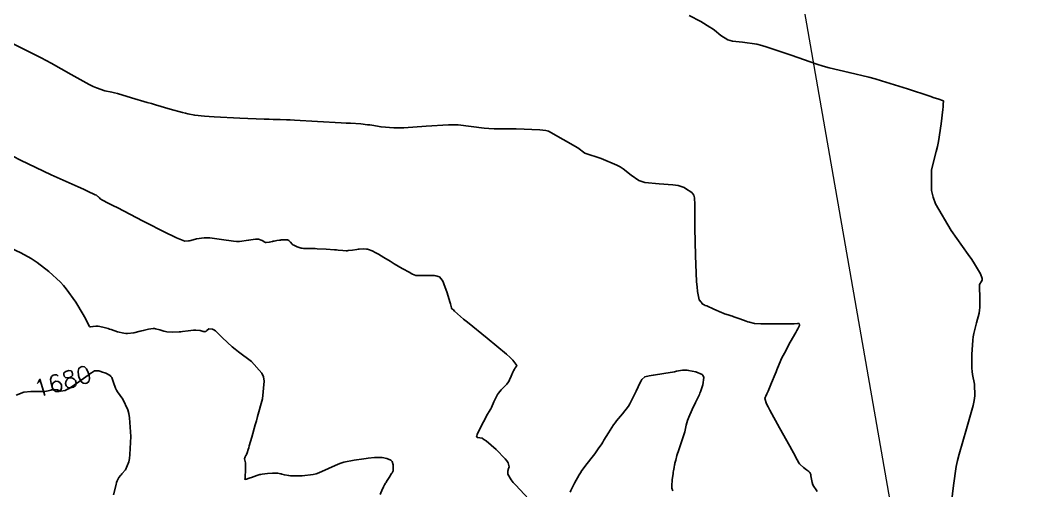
# Model space of a CAD drawing. Header units: metres. Extents: x 837477 to 838477, y 1189014 to 1191014.
# Drawn here: x 837882.6 to 838107.4, y 1190414 to 1190518.6 of the extents above; entities that cross this region are included whole.
import ezdxf

# ---------------------------------------------------------------- set-up
doc = ezdxf.new("R2010")
doc.units = ezdxf.units.M
doc.header["$LTSCALE"] = 0.3
doc.layers.add('COTAS 10', color=1, linetype='Continuous')
doc.layers.add('Linea_Tendencia', color=51, linetype='Continuous', lineweight=20)
doc.styles.get("Standard").update_dxf_attribs({"font": 'simplex.shx'})

msp = doc.modelspace()

# ---------------------------------------------------------------- linework, layer by layer
at = {"layer": 'COTAS 10'}
for points, elevation in [([(838089.602, 1190411.471), (838090.026, 1190415.181), (838090.657, 1190419.401), (838090.947, 1190420.727), (838091.287, 1190422.122), (838092.935, 1190427.728), (838094.409, 1190432.944), (838094.641, 1190434.092), (838094.796, 1190435.112), (838094.717, 1190437.728), (838094.269, 1190439.821), (838094.191, 1190440.511), (838094.133, 1190441.249), (838094.091, 1190444.315), (838094.309, 1190447.447), (838094.415, 1190448.226), (838094.542, 1190448.967), (838095.164, 1190451.328), (838095.729, 1190453.501), (838095.819, 1190454.124), (838095.88, 1190454.757), (838095.862, 1190457.119), (838095.781, 1190459.102), (838095.803, 1190459.495), (838095.845, 1190459.821), (838096.154, 1190460.438), (838096.403, 1190460.816), (838096.406, 1190460.993), (838096.38, 1190461.2), (838096.049, 1190462.206), (838094.734, 1190464.423), (838094.088, 1190465.394), (838093.32, 1190466.52), (838089.527, 1190471.874), (838086.068, 1190477.807), (838085.51, 1190479.297), (838085.124, 1190480.722), (838085.175, 1190485.315), (838086.216, 1190489.425), (838086.455, 1190490.545), (838086.672, 1190491.656), (838087.278, 1190495.602), (838087.64, 1190498.747), (838087.704, 1190499.354), (838087.752, 1190499.846), (838087.795, 1190500.666), (838086.536, 1190501.124), (838085.762, 1190501.386), (838084.805, 1190501.707), (838079.817, 1190503.358), (838074.057, 1190505.149), (838072.614, 1190505.558), (838071.237, 1190505.93), (838066.812, 1190506.959), (838062.415, 1190508.033), (838061.056, 1190508.432), (838059.635, 1190508.875), (838053.992, 1190510.844), (838048.65, 1190512.656), (838047.419, 1190513), (838046.296, 1190513.276), (838043.137, 1190513.704), (838040.91, 1190513.923), (838040.374, 1190514.067), (838039.874, 1190514.248), (838038.36, 1190515.201), (838036.89, 1190516.409), (838036.417, 1190516.75), (838035.915, 1190517.094), (838033.867, 1190518.36), (838031.292, 1190519.692)], 1720), ([(837881.059, 1190513.356), (837883.748, 1190512.029), (837887.277, 1190510.251), (837888.359, 1190509.677), (837889.487, 1190509.067), (837893.938, 1190506.567), (837897.969, 1190504.345), (837898.831, 1190503.911), (837899.584, 1190503.556), (837901.387, 1190502.925), (837902.96, 1190502.617), (837903.569, 1190502.465), (837904.251, 1190502.283), (837907.34, 1190501.387), (837910.837, 1190500.34), (837911.777, 1190500.064), (837912.705, 1190499.794), (837915.953, 1190498.87), (837918.715, 1190498.119), (837919.336, 1190497.958), (837919.894, 1190497.817), (837921.39, 1190497.48), (837923.585, 1190497.26), (837924.585, 1190497.193), (837925.754, 1190497.124), (837931.39, 1190496.852), (837936.867, 1190496.627), (837937.936, 1190496.587), (837938.811, 1190496.557), (837940.355, 1190496.53), (837941.799, 1190496.49), (837942.611, 1190496.451), (837943.602, 1190496.401), (837948.667, 1190496.121), (837953.937, 1190495.814), (837955.056, 1190495.748), (837956.028, 1190495.689), (837958.311, 1190495.541), (837959.805, 1190495.384), (837960.279, 1190495.319), (837960.779, 1190495.246), (837962.805, 1190494.903), (837965.675, 1190494.683), (837966.708, 1190494.687), (837967.843, 1190494.718), (837972.805, 1190495.063), (837977.774, 1190495.377), (837978.915, 1190495.388), (837979.953, 1190495.367), (837982.853, 1190495.015), (837985.746, 1190494.591), (837986.78, 1190494.523), (837987.915, 1190494.476), (837992.853, 1190494.489), (837998.106, 1190494.269), (837999.438, 1190494.076), (838000, 1190493.966), (838006.561, 1190490.246), (838008.064, 1190489.036), (838011.762, 1190487.841), (838015.19, 1190486.396), (838015.951, 1190485.996), (838016.631, 1190485.596), (838018.408, 1190484.152), (838020.114, 1190482.975), (838020.749, 1190482.744), (838021.454, 1190482.553), (838024.586, 1190482.207), (838027.626, 1190482.039), (838028.272, 1190481.961), (838028.833, 1190481.869), (838030.155, 1190481.423), (838030.889, 1190480.926), (838031.08, 1190480.801), (838031.266, 1190480.683), (838031.891, 1190480.306), (838032.353, 1190479.694), (838032.435, 1190479.429), (838032.498, 1190479.121), (838032.562, 1190477.663), (838032.547, 1190474.872), (838032.56, 1190473.725), (838032.58, 1190472.416), (838032.715, 1190466.334), (838032.954, 1190460.472), (838033.039, 1190459.301), (838033.133, 1190458.326), (838033.544, 1190456.438), (838033.927, 1190455.934), (838034.004, 1190455.831), (838034.069, 1190455.745), (838034.195, 1190455.567), (838034.618, 1190455.337), (838034.869, 1190455.218), (838035.178, 1190455.075), (838036.779, 1190454.358), (838038.466, 1190453.634), (838038.831, 1190453.487), (838039.15, 1190453.362), (838039.932, 1190453.103), (838040.629, 1190452.895), (838040.895, 1190452.803), (838041.193, 1190452.696), (838042.533, 1190452.185), (838043.971, 1190451.667), (838044.331, 1190451.555), (838044.674, 1190451.457), (838045.776, 1190451.218), (838047.201, 1190451.108), (838047.748, 1190451.09), (838048.361, 1190451.079), (838051.124, 1190451.088), (838053.714, 1190451.127), (838054.217, 1190451.135), (838054.628, 1190451.142), (838055.339, 1190451.157), (838055.433, 1190451.164), (838055.455, 1190451.165), (838055.475, 1190451.167), (838055.533, 1190451.17), (838055.579, 1190451.172), (838055.605, 1190451.172), (838055.653, 1190451.17), (838055.7, 1190451.154), (838055.712, 1190451.145), (838055.725, 1190451.134), (838055.769, 1190451.077), (838055.807, 1190451.022), (838055.817, 1190451.012), (838055.825, 1190451.003), (838055.852, 1190450.992), (838055.862, 1190450.976), (838055.861, 1190450.964), (838055.857, 1190450.949), (838055.83, 1190450.869), (838055.792, 1190450.766), (838055.783, 1190450.736), (838055.774, 1190450.705), (838055.744, 1190450.592), (838055.423, 1190449.97), (838055.231, 1190449.62), (838054.993, 1190449.192), (838053.759, 1190447.003), (838052.453, 1190444.623), (838052.169, 1190444.075), (838051.92, 1190443.575), (838051.301, 1190442.171), (838050.796, 1190440.862), (838050.618, 1190440.422), (838050.424, 1190439.949), (838049.585, 1190437.96), (838048.815, 1190436.164), (838048.665, 1190435.813), (838048.542, 1190435.524), (838048.324, 1190435.005), (838048.263, 1190434.861), (838048.239, 1190434.809), (838048.212, 1190434.751), (838048.087, 1190434.496), (838048.504, 1190433.317), (838048.818, 1190432.676), (838049.218, 1190431.9), (838051.382, 1190427.96), (838053.635, 1190423.939), (838054.091, 1190423.111), (838054.475, 1190422.407), (838055.258, 1190420.897), (838055.668, 1190420.207), (838055.817, 1190420.02), (838055.981, 1190419.835), (838056.701, 1190419.183), (838057.384, 1190418.652), (838057.525, 1190418.544), (838057.645, 1190418.452), (838057.902, 1190418.258), (838058.019, 1190418.153), (838058.051, 1190418.118), (838058.082, 1190418.079), (838058.191, 1190417.916), (838058.297, 1190417.602), (838058.327, 1190417.469), (838058.357, 1190417.315), (838058.465, 1190416.59), (838058.614, 1190415.821), (838058.669, 1190415.639), (838058.731, 1190415.471), (838059.004, 1190414.975), (838059.523, 1190414.167), (838059.74, 1190413.802)], 1710), ([(837995.563, 1190412.207), (837992.751, 1190415.227), (837992.207, 1190415.867), (837991.764, 1190416.421), (837991.013, 1190417.709), (837991.004, 1190418.401), (837991.03, 1190418.579), (837991.068, 1190418.751), (837991.307, 1190419.322), (837991.053, 1190420.233), (837990.779, 1190420.62), (837990.418, 1190421.066), (837988.38, 1190423.16), (837986.162, 1190425.075), (837985.686, 1190425.408), (837985.272, 1190425.655), (837984.275, 1190425.833), (837984.027, 1190425.99), (837984.084, 1190426.224), (837984.196, 1190426.54), (837985.055, 1190428.368), (837986.065, 1190430.301), (837986.272, 1190430.683), (837986.449, 1190430.999), (837986.824, 1190431.587), (837987.091, 1190432.015), (837987.199, 1190432.23), (837987.322, 1190432.487), (837987.886, 1190433.763), (837988.533, 1190435.116), (837988.708, 1190435.421), (837988.881, 1190435.697), (837989.491, 1190436.441), (837990.047, 1190436.967), (837990.186, 1190437.105), (837990.319, 1190437.24), (837990.748, 1190437.699), (837991.139, 1190438.241), (837991.249, 1190438.429), (837991.359, 1190438.632), (837991.76, 1190439.503), (837992.115, 1190440.331), (837992.196, 1190440.509), (837992.27, 1190440.663), (837992.471, 1190441.035), (837992.638, 1190441.299), (837992.69, 1190441.387), (837992.745, 1190441.481), (837992.962, 1190441.872), (837992.101, 1190443.061), (837991.475, 1190443.658), (837990.681, 1190444.372), (837986.414, 1190447.917), (837982.032, 1190451.457), (837981.164, 1190452.167), (837980.447, 1190452.761), (837979.106, 1190453.931), (837978.804, 1190454.26), (837978.742, 1190454.325), (837978.689, 1190454.377), (837978.574, 1190454.467), (837978.525, 1190454.504), (837978.513, 1190454.523), (837978.503, 1190454.545), (837978.472, 1190454.654), (837978.306, 1190455.244), (837978.21, 1190455.569), (837978.093, 1190455.964), (837977.487, 1190457.973), (837976.768, 1190460.023), (837976.579, 1190460.444), (837976.395, 1190460.801), (837975.765, 1190461.558), (837974.984, 1190461.815), (837974.703, 1190461.857), (837974.395, 1190461.886), (837973.052, 1190461.883), (837971.742, 1190461.832), (837971.455, 1190461.829), (837971.201, 1190461.832), (837970.556, 1190461.886), (837969.829, 1190462.176), (837969.522, 1190462.328), (837969.17, 1190462.51), (837967.52, 1190463.429), (837965.704, 1190464.485), (837965.248, 1190464.754), (837964.812, 1190465.013), (837963.407, 1190465.865), (837962.233, 1190466.569), (837961.944, 1190466.735), (837961.67, 1190466.888), (837960.809, 1190467.336), (837960.039, 1190467.626), (837959.823, 1190467.68), (837959.605, 1190467.722), (837958.804, 1190467.78), (837957.955, 1190467.728), (837957.707, 1190467.702), (837957.453, 1190467.67), (837956.485, 1190467.513), (837955.535, 1190467.378), (837955.293, 1190467.362), (837955.059, 1190467.354), (837954.287, 1190467.399), (837953.286, 1190467.509), (837952.908, 1190467.542), (837952.485, 1190467.576), (837950.595, 1190467.708), (837948.647, 1190467.812), (837948.189, 1190467.829), (837947.765, 1190467.839), (837946.528, 1190467.833), (837945.548, 1190467.864), (837945.286, 1190467.898), (837945.03, 1190467.944), (837944.139, 1190468.203), (837943.39, 1190468.567), (837943.223, 1190468.679), (837943.073, 1190468.796), (837942.678, 1190469.259), (837942.304, 1190469.646), (837942.169, 1190469.715), (837942.019, 1190469.767), (837941.363, 1190469.816), (837940.644, 1190469.751), (837940.456, 1190469.731), (837940.272, 1190469.711), (837939.645, 1190469.628), (837939.026, 1190469.514), (837938.846, 1190469.474), (837938.663, 1190469.429), (837937.973, 1190469.234), (837937.296, 1190469.159), (837937.121, 1190469.189), (837936.951, 1190469.241), (837936.384, 1190469.616), (837935.596, 1190469.943), (837935.288, 1190469.965), (837934.94, 1190469.958), (837933.358, 1190469.688), (837931.314, 1190469.429), (837930.676, 1190469.428), (837930.006, 1190469.459), (837927.325, 1190469.828), (837924.724, 1190470.202), (837924.105, 1190470.235), (837923.53, 1190470.238), (837921.819, 1190469.996), (837920.551, 1190469.649), (837920.255, 1190469.586), (837919.983, 1190469.537), (837919.2, 1190469.48), (837917.373, 1190470.198), (837916.443, 1190470.638), (837915.328, 1190471.183), (837909.77, 1190474.021), (837904.28, 1190476.875), (837903.209, 1190477.43), (837902.333, 1190477.883), (837900.788, 1190478.67), (837900.534, 1190478.809), (837900.47, 1190478.854), (837900.41, 1190478.901), (837900.219, 1190479.095), (837900.054, 1190479.286), (837900.011, 1190479.332), (837899.968, 1190479.375), (837899.824, 1190479.506), (837899.657, 1190479.622), (837899.6, 1190479.656), (837899.539, 1190479.691), (837899.281, 1190479.824), (837897.601, 1190480.59), (837896.642, 1190481.024), (837895.47, 1190481.554), (837889.458, 1190484.27), (837882.659, 1190487.502), (837880.991, 1190488.358)], 1700), ([(837880.387, 1190467.984), (837882.772, 1190466.878), (837885.046, 1190465.612), (837885.712, 1190465.184), (837886.394, 1190464.722), (837888.99, 1190462.772), (837891.547, 1190460.398), (837892.205, 1190459.669), (837892.842, 1190458.91), (837894.958, 1190455.906), (837896.587, 1190453.205), (837896.916, 1190452.635), (837897.192, 1190452.142), (837897.747, 1190451.006), (837898.033, 1190450.542), (837898.139, 1190450.472), (837898.256, 1190450.428), (837898.777, 1190450.482), (837899.474, 1190450.6), (837899.703, 1190450.596), (837899.947, 1190450.577), (837900.957, 1190450.376), (837902.134, 1190450.036), (837902.484, 1190449.929), (837902.843, 1190449.816), (837904.228, 1190449.362), (837905.673, 1190449.03), (837906.07, 1190448.994), (837906.467, 1190448.983), (837907.891, 1190449.142), (837909.248, 1190449.453), (837909.602, 1190449.536), (837909.947, 1190449.618), (837911.115, 1190449.903), (837912.17, 1190450.052), (837912.444, 1190450.048), (837912.711, 1190450.025), (837913.607, 1190449.775), (837914.566, 1190449.47), (837914.873, 1190449.412), (837915.197, 1190449.364), (837916.515, 1190449.284), (837917.912, 1190449.325), (837918.286, 1190449.353), (837918.654, 1190449.388), (837919.936, 1190449.577), (837921.099, 1190449.723), (837921.393, 1190449.733), (837921.674, 1190449.728), (837922.586, 1190449.599), (837923.269, 1190449.428), (837923.406, 1190449.397), (837923.521, 1190449.374), (837923.747, 1190449.352), (837923.914, 1190449.461), (837923.991, 1190449.521), (837924.082, 1190449.595), (837924.52, 1190449.967), (837925.312, 1190449.947), (837925.625, 1190449.773), (837925.979, 1190449.526), (837927.597, 1190448.024), (837929.729, 1190446.012), (837930.407, 1190445.442), (837931.122, 1190444.868), (837934.022, 1190442.749), (837936.315, 1190440.169), (837936.648, 1190439.304), (837936.85, 1190438.373), (837936.487, 1190434.467), (837935.377, 1190430.522), (837935.107, 1190429.566), (837934.854, 1190428.67), (837934.078, 1190425.928), (837933.51, 1190423.957), (837933.388, 1190423.546), (837933.283, 1190423.194), (837933.031, 1190422.413), (837932.876, 1190422.041), (837932.831, 1190421.947), (837932.785, 1190421.857), (837932.615, 1190421.567), (837932.501, 1190421.286), (837932.49, 1190421.202), (837932.489, 1190421.116), (837932.562, 1190420.783), (837932.658, 1190420.214), (837932.671, 1190419.978), (837932.678, 1190419.709), (837932.656, 1190418.454), (837932.606, 1190417.261), (837932.595, 1190417.03), (837932.586, 1190416.843), (837932.565, 1190416.525), (837932.701, 1190416.541), (837932.792, 1190416.564), (837932.905, 1190416.595), (837933.504, 1190416.773), (837934.215, 1190417.005), (837934.399, 1190417.07), (837934.577, 1190417.134), (837935.175, 1190417.369), (837935.879, 1190417.58), (837936.124, 1190417.63), (837936.391, 1190417.677), (837937.537, 1190417.815), (837938.682, 1190417.895), (837938.948, 1190417.906), (837939.191, 1190417.911), (837939.888, 1190417.885), (837940.447, 1190417.794), (837940.604, 1190417.757), (837940.761, 1190417.716), (837941.338, 1190417.525), (837942.298, 1190417.363), (837942.698, 1190417.339), (837943.155, 1190417.324), (837945.289, 1190417.346), (837947.716, 1190417.637), (837948.358, 1190417.792), (837948.987, 1190417.978), (837951.151, 1190418.919), (837953.291, 1190419.911), (837953.905, 1190420.13), (837954.528, 1190420.324), (837956.857, 1190420.822), (837958.997, 1190421.116), (837959.501, 1190421.18), (837959.966, 1190421.238), (837961.329, 1190421.385), (837962.432, 1190421.418), (837962.735, 1190421.403), (837963.036, 1190421.377), (837964.114, 1190421.197), (837964.975, 1190420.821), (837965.14, 1190420.672), (837965.273, 1190420.503), (837965.486, 1190419.73), (837965.487, 1190418.984), (837965.486, 1190418.831), (837965.484, 1190418.703), (837965.473, 1190418.434), (837965.33, 1190418.136), (837965.246, 1190417.988), (837965.141, 1190417.811), (837964.602, 1190416.938), (837964.039, 1190416.05), (837963.919, 1190415.864), (837963.816, 1190415.704), (837963.573, 1190415.342), (837963.343, 1190414.886), (837963.247, 1190414.667), (837963.137, 1190414.407), (837962.625, 1190413.133)], 1690), ([(837881.738, 1190435.251), (837883.434, 1190435.915), (837884.978, 1190436.062), (837885.35, 1190436.084), (837885.7, 1190436.098), (837886.764, 1190436.078), (837887.631, 1190436.057), (837887.855, 1190436.07), (837888.072, 1190436.09), (837888.801, 1190436.229), (837889.44, 1190436.386), (837889.601, 1190436.417), (837889.755, 1190436.443), (837890.253, 1190436.494), (837890.736, 1190436.452), (837890.88, 1190436.419), (837891.029, 1190436.377), (837891.607, 1190436.148), (837892.59, 1190436.287), (837892.995, 1190436.476), (837893.458, 1190436.731), (837895.609, 1190438.197), (837897.681, 1190439.722), (837898.093, 1190440.013), (837898.436, 1190440.248), (837899.09, 1190440.627), (837899.26, 1190440.636), (837899.297, 1190440.638), (837899.33, 1190440.641), (837899.41, 1190440.65), (837899.473, 1190440.653), (837899.495, 1190440.652), (837899.518, 1190440.651), (837899.616, 1190440.638), (837899.72, 1190440.63), (837899.747, 1190440.631), (837899.774, 1190440.633), (837899.863, 1190440.655), (837899.945, 1190440.676), (837899.966, 1190440.679), (837899.988, 1190440.679), (837900.062, 1190440.67), (837900.343, 1190440.578), (837900.495, 1190440.528), (837900.679, 1190440.466), (837901.612, 1190440.152), (837902.575, 1190439.602), (837902.778, 1190439.392), (837902.954, 1190439.157), (837903.359, 1190438.098), (837903.814, 1190436.776), (837904.021, 1190436.375), (837904.263, 1190435.958), (837905.431, 1190434.327), (837906.549, 1190432.006), (837906.76, 1190431.155), (837906.929, 1190430.213), (837907.181, 1190426.059), (837906.983, 1190422.038), (837906.867, 1190421.18), (837906.725, 1190420.434), (837905.991, 1190418.662), (837905.211, 1190417.766), (837905.04, 1190417.572), (837904.888, 1190417.402), (837904.499, 1190416.98), (837904.165, 1190416.217), (837904.047, 1190415.831), (837903.917, 1190415.369), (837903.359, 1190413.07)], 1680), ([(838027.667, 1190413.949), (838027.455, 1190414.538), (838027.432, 1190414.79), (838027.423, 1190415.08), (838027.516, 1190416.447), (838027.695, 1190417.849), (838027.741, 1190418.162), (838027.784, 1190418.441), (838027.926, 1190419.176), (838028.061, 1190419.743), (838028.1, 1190419.916), (838028.139, 1190420.096), (838028.29, 1190420.805), (838028.571, 1190421.854), (838028.694, 1190422.248), (838028.836, 1190422.688), (838029.509, 1190424.649), (838030.172, 1190426.622), (838030.307, 1190427.069), (838030.421, 1190427.472), (838030.658, 1190428.569), (838030.915, 1190429.596), (838031.042, 1190429.956), (838031.193, 1190430.348), (838031.94, 1190432.036), (838032.7, 1190433.618), (838032.859, 1190433.943), (838032.997, 1190434.218), (838033.307, 1190434.806), (838033.569, 1190435.393), (838033.675, 1190435.669), (838033.797, 1190435.995), (838034.358, 1190437.578), (838034.514, 1190439.18), (838034.38, 1190439.517), (838034.169, 1190439.808), (838032.767, 1190440.473), (838031.152, 1190440.743), (838030.807, 1190440.786), (838030.505, 1190440.814), (838029.785, 1190440.798), (838028.893, 1190440.625), (838028.483, 1190440.554), (838028.003, 1190440.473), (838025.681, 1190440.099), (838023.337, 1190439.718), (838022.843, 1190439.633), (838022.416, 1190439.556), (838021.431, 1190439.353), (838020.799, 1190438.768), (838020.594, 1190438.451), (838020.377, 1190438.066), (838019.481, 1190436.116), (838018.423, 1190433.896), (838018.103, 1190433.342), (838017.771, 1190432.813), (838016.473, 1190431.123), (838015.158, 1190429.546), (838014.815, 1190429.089), (838014.481, 1190428.623), (838013.35, 1190426.867), (838012.352, 1190425.214), (838012.102, 1190424.814), (838011.862, 1190424.438), (838011.091, 1190423.286), (838010.288, 1190422.193), (838010.029, 1190421.854), (838009.754, 1190421.5), (838008.625, 1190420.091), (838007.443, 1190418.492), (838007.135, 1190418.018), (838006.834, 1190417.531), (838005.816, 1190415.661), (838005.017, 1190414.034), (838004.855, 1190413.701)], 1700)]:
    msp.add_lwpolyline(points, dxfattribs=dict(at, elevation=elevation))
at = {"layer": 'Linea_Tendencia', "elevation": 1705.277}
msp.add_lwpolyline([(838041.852, 1190952.651), (838036.737, 1190647.812, 0.0474482), (838038.405, 1190626.479), (838092.197, 1190318.419), (838105.747, 1190240.818, -0.6778981), (837927.014, 1190130.695), (837836.473, 1190198.006, 0.7491246), (837663.366, 1190067.336), (837745.668, 1189849.791, -0.1064509), (837752.758, 1189802.746), (837723.495, 1189335.311)], format="xyb", dxfattribs=at)

# ---------------------------------------------------------------- texts
at = {"layer": 'COTAS 10', "insert": (837886.353, 1190434.644, 1680), "char_height": 3.8, "attachment_point": 7, "rotation": 16.59031}
msp.add_mtext('1680', dxfattribs=at)

doc.saveas('drawing.dxf')
